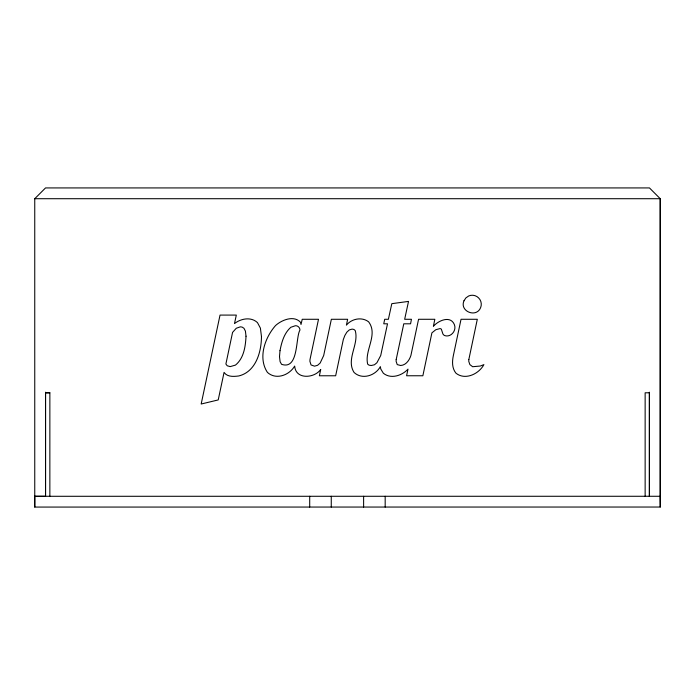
<?xml version="1.0" encoding="UTF-8"?>
<svg xmlns="http://www.w3.org/2000/svg" width="695" height="695" viewBox="0 0 695 695"><rect width="100%" height="100%" fill="white"/><g stroke="black" fill="none" stroke-linecap="round" stroke-linejoin="round"><path stroke-width="1.04" d="M34.759 507.072L34.759 496.291L660.241 496.273L660.241 198.718L649.46 187.928L45.531 187.928L34.75 198.709L34.759 507.072L660.25 507.037L660.18 496.256L660.25 507.037M34.759 496.291L45.531 496.299L45.54 392.788L49.866 392.788L49.858 496.291M309.701 507.072L309.701 496.291M331.263 507.072L331.263 496.291M363.615 507.072L363.615 496.291M385.178 507.072L385.178 496.291M645.142 496.273L645.142 392.788L649.451 392.788L649.451 496.273M660.233 496.299L660.224 198.709L34.75 198.709M45.462 392.779L49.866 392.788M649.339 392.206L649.339 496.291M45.549 392.206L45.549 496.291M396.193 359.524L396.115 361.313L397.219 364.597L400.694 365.501C406.045 365.144 409.372 360.192 410.893 355.519L418.564 319.283L434.835 319.283L433.402 326.285C438.337 320.595 450.447 315.122 454.365 324.574C456.85 330.724 450.664 338.005 444.244 335.442L442.941 334.06L441.316 329.1L440.135 328.544L435.774 329.734L431.908 332.853L422.864 375.76L406.592 375.76L408 369.141C402.031 375.674 390.816 379.392 383.345 373.224L380.782 369.036L380.365 366.604C375.413 375.734 362.165 380.017 354.085 372.485C345.684 359.385 359.28 344.355 355.214 330.551L353.937 329.465L352.148 329.1L349.281 329.925L346.857 332.158L344.868 335.468L343.321 339.525L335.659 375.769L319.387 375.769L320.725 369.462C314.401 378.419 295.61 379.791 294.671 366.057C289.346 375.239 275.985 380.269 267.427 372.398C257.767 357.838 264.882 337.657 275.559 325.538C281.71 319.961 293.811 315.026 300.475 322.228L301.013 324.469L302.229 319.283L318.501 319.283L310.005 359.524L309.901 361.313L311.056 364.953L314.531 366.169L317.589 365.309L320.16 363.025L323.688 355.519L331.359 319.283L347.63 319.283L346.414 325.13C351.661 318.692 361.817 316.616 368.619 321.82C378.401 334.799 364.25 350.297 367.681 364.18L369.054 365.17L371.234 365.501L374.431 364.788L376.916 362.747L380.721 355.519L387.506 323.801L383.753 323.801L384.691 319.283L388.392 319.283L391.806 303.672L408.521 301.404L404.664 319.283L411.449 319.283L410.563 323.801L403.778 323.801L396.193 359.524M468.838 359.515L468.76 361.313L469.863 364.597L472.661 366.725L480.349 366.022L483.92 364.597C478.907 373.98 465.242 380.556 455.99 373.224C451.906 368.298 452.08 361.461 453.366 355.519L461.037 319.283L477.309 319.283L468.838 359.515M246.021 336.215C245.491 346.458 243.91 358.203 235.483 365.092L230.193 366.613L227.239 365.779L225.892 364.015L232.564 332.41L236.283 328.248L240.34 326.841L242.103 327.084L243.954 328.275L245.413 331.089L246.021 336.215M261.468 336.545C261.389 352.087 255.838 371.738 238.819 375.952C233.859 376.594 227.256 377.168 224.068 372.398L218.221 399.929L201.176 404.012L220.037 315.087L236.317 315.087L234.493 323.583C240.852 318.527 251.086 316.555 257.471 322.619L260.39 328.11L261.468 336.545M279.998 350.697L279.503 356.683L280.111 361.704L281.571 364.319C298.911 370.261 295.427 337.405 299.971 330.038L299.745 328.796A4.3 4.3 0 0 0 295.332 325.738L290.84 327.276C284.116 333.174 281.623 342.218 279.998 350.697M463.991 300.77C459.273 311.273 476.257 318.232 480.566 307.781A8.922 8.922 0 0 0 478.603 297.903A8.922 8.922 0 0 0 468.734 295.948L465.893 297.903L463.991 300.77"/></g></svg>
